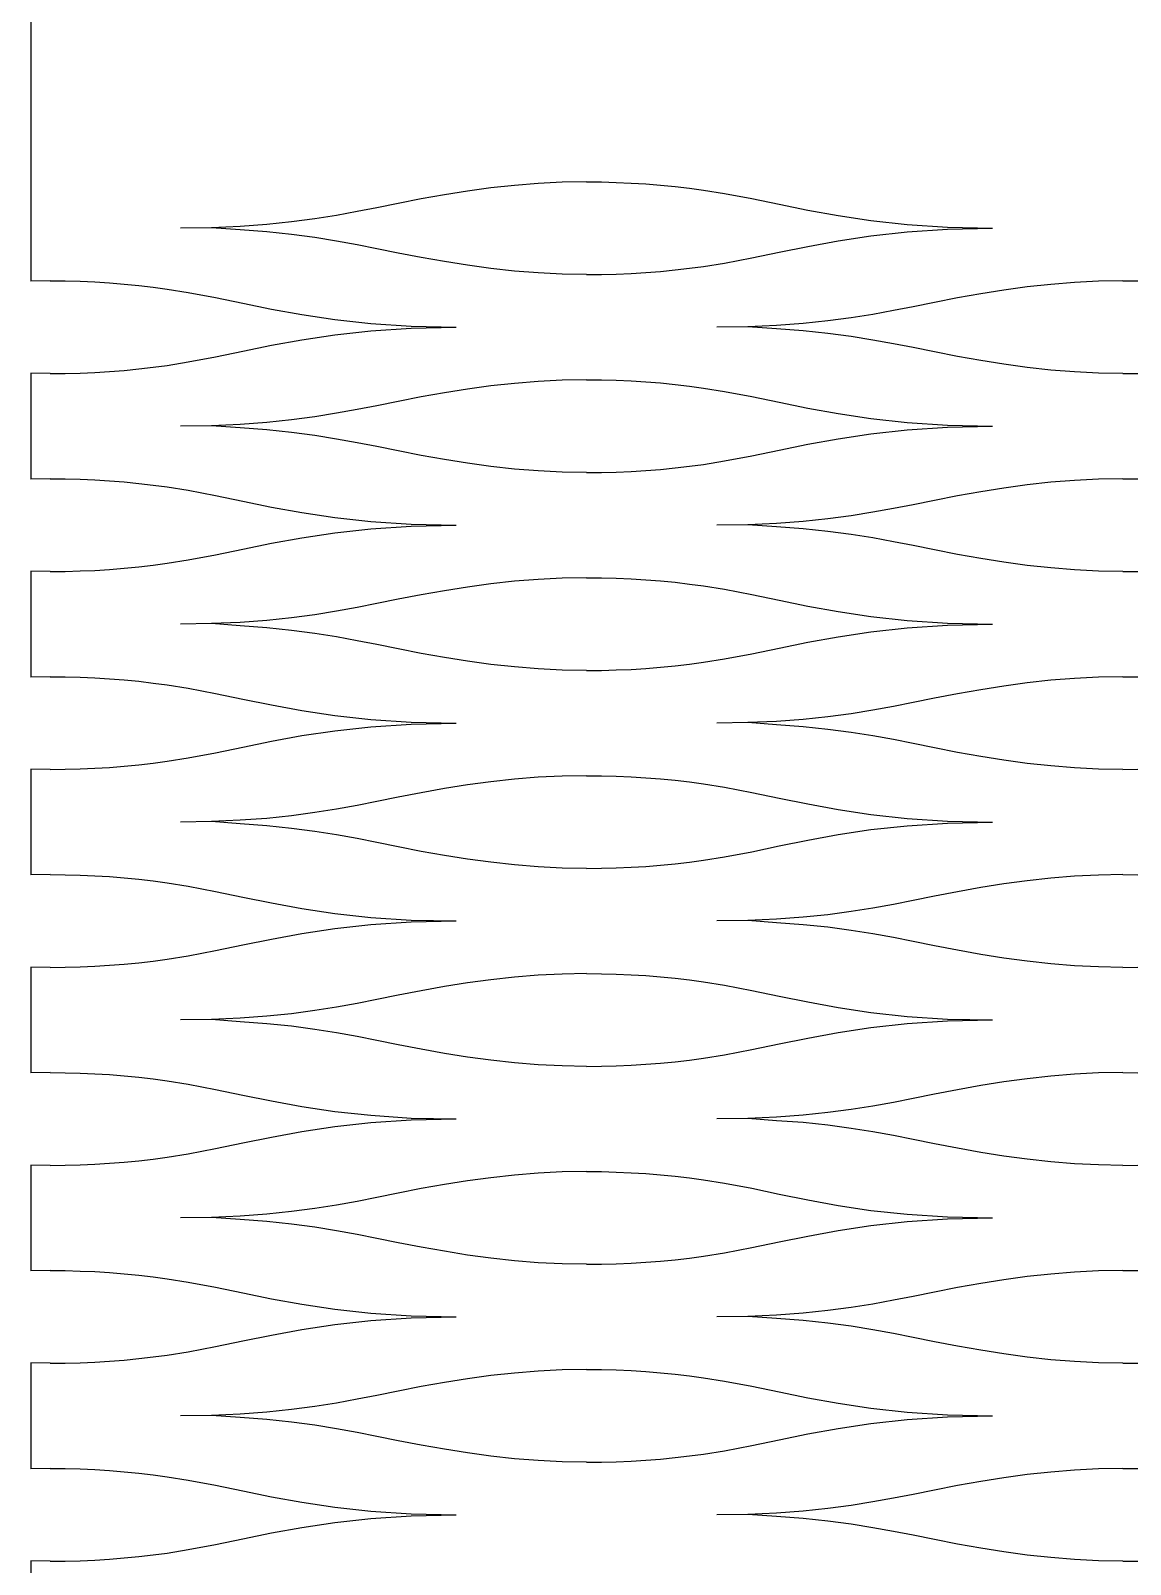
# Model space of a CAD drawing. Extents: x -52 to 52, y -74 to 74.
# Drawn here: x -52.47 to -25.82, y -0.6 to 36.59 of the extents above; entities that cross this region are included whole.
import ezdxf

# ---------------------------------------------------------------- set-up
doc = ezdxf.new("R2010")
doc.units = 0
doc.header["$MEASUREMENT"] = 0
doc.layers.get('0').update_dxf_attribs({"linetype": 'CONTINUOUS'})

msp = doc.modelspace()

# ---------------------------------------------------------------- linework, layer by layer
for p, q in [((-52.473, 73.775), (-52.473, 30.513)), ((-41.318, 32.772), (-41.883, 32.695)), ((-40.749, 32.835), (-41.318, 32.772)), ((-40.174, 32.882), (-40.749, 32.835)), ((-39.592, 32.911), (-40.174, 32.882)), ((-39, 32.921), (-39.592, 32.911)), ((-39, 32.921), (-38.639, 32.918)), ((-38.639, 32.918), (-38.278, 32.909)), ((-38.278, 32.909), (-37.918, 32.893)), ((-37.918, 32.893), (-37.56, 32.871)), ((-37.56, 32.871), (-37.205, 32.843)), ((-37.205, 32.843), (-36.854, 32.809)), ((-36.854, 32.809), (-36.506, 32.769)), ((-36.506, 32.769), (-36.163, 32.722)), ((-43.569, 32.397), (-44.083, 32.292)), ((-43.007, 32.506), (-43.569, 32.397)), ((-42.446, 32.606), (-43.007, 32.506)), ((-41.883, 32.695), (-42.446, 32.606)), ((-36.163, 32.722), (-35.659, 32.64)), ((-35.659, 32.64), (-34.996, 32.514)), ((-34.996, 32.514), (-34.328, 32.377)), ((-34.328, 32.377), (-33.636, 32.236)), ((-45.588, 32.024), (-46.148, 31.949)), ((-45.061, 32.108), (-45.588, 32.024)), ((-44.561, 32.198), (-45.061, 32.108)), ((-44.083, 32.292), (-44.561, 32.198)), ((-33.636, 32.236), (-32.901, 32.101)), ((-32.901, 32.101), (-32.105, 31.981)), ((-48.087, 31.807), (-48.839, 31.796)), ((-47.392, 31.838), (-48.087, 31.807)), ((-47.392, 31.754), (-48.087, 31.807)), ((-46.748, 31.886), (-47.392, 31.838)), ((-46.748, 31.706), (-47.392, 31.754)), ((-46.148, 31.949), (-46.748, 31.886)), ((-46.148, 31.643), (-46.748, 31.706)), ((-45.588, 31.569), (-46.148, 31.643)), ((-32.901, 31.492), (-32.105, 31.612)), ((-32.105, 31.981), (-31.229, 31.884)), ((-32.105, 31.612), (-31.229, 31.708)), ((-31.229, 31.884), (-30.254, 31.82)), ((-31.229, 31.708), (-30.254, 31.773)), ((-30.254, 31.82), (-29.161, 31.796)), ((-30.254, 31.773), (-29.161, 31.796)), ((-45.061, 31.485), (-45.588, 31.569)), ((-44.561, 31.395), (-45.061, 31.485)), ((-44.083, 31.3), (-44.561, 31.395)), ((-43.569, 31.195), (-44.083, 31.3)), ((-34.328, 31.216), (-33.636, 31.357)), ((-33.636, 31.357), (-32.901, 31.492)), ((-43.007, 31.086), (-43.569, 31.195)), ((-42.446, 30.987), (-43.007, 31.086)), ((-41.883, 30.897), (-42.446, 30.987)), ((-41.318, 30.821), (-41.883, 30.897)), ((-36.506, 30.824), (-36.163, 30.871)), ((-36.163, 30.871), (-35.659, 30.952)), ((-35.659, 30.952), (-34.996, 31.078)), ((-34.996, 31.078), (-34.328, 31.216)), ((-52, 30.521), (-52.473, 30.513)), ((-52, 30.521), (-51.639, 30.518)), ((-51.639, 30.518), (-51.278, 30.509)), ((-51.278, 30.509), (-50.918, 30.493)), ((-40.749, 30.758), (-41.318, 30.821)), ((-40.174, 30.711), (-40.749, 30.758)), ((-39.592, 30.682), (-40.174, 30.711)), ((-39, 30.671), (-39.592, 30.682)), ((-39, 30.671), (-38.639, 30.675)), ((-38.639, 30.675), (-38.278, 30.684)), ((-38.278, 30.684), (-37.918, 30.699)), ((-37.918, 30.699), (-37.56, 30.721)), ((-37.56, 30.721), (-37.205, 30.749)), ((-37.205, 30.749), (-36.854, 30.784)), ((-36.854, 30.784), (-36.506, 30.824)), ((-26.592, 30.511), (-27.174, 30.482)), ((-26, 30.521), (-26.592, 30.511)), ((-26, 30.521), (-25.639, 30.518)), ((-50.918, 30.493), (-50.56, 30.472)), ((-50.56, 30.472), (-50.205, 30.444)), ((-50.205, 30.444), (-49.854, 30.409)), ((-49.854, 30.409), (-49.506, 30.369)), ((-49.506, 30.369), (-49.163, 30.322)), ((-49.163, 30.322), (-48.659, 30.241)), ((-48.659, 30.241), (-47.996, 30.115)), ((-29.446, 30.206), (-30.007, 30.106)), ((-28.883, 30.295), (-29.446, 30.206)), ((-28.318, 30.372), (-28.883, 30.295)), ((-27.749, 30.435), (-28.318, 30.372)), ((-27.174, 30.482), (-27.749, 30.435)), ((-47.996, 30.115), (-47.328, 29.977)), ((-47.328, 29.977), (-46.636, 29.836)), ((-46.636, 29.836), (-45.901, 29.701)), ((-31.561, 29.798), (-32.061, 29.708)), ((-31.083, 29.892), (-31.561, 29.798)), ((-30.569, 29.997), (-31.083, 29.892)), ((-30.007, 30.106), (-30.569, 29.997)), ((-45.901, 29.701), (-45.105, 29.581)), ((-45.105, 29.581), (-44.229, 29.484)), ((-44.229, 29.484), (-43.254, 29.42)), ((-43.254, 29.42), (-42.161, 29.397)), ((-43.254, 29.373), (-42.161, 29.397)), ((-35.087, 29.407), (-35.839, 29.397)), ((-34.392, 29.438), (-35.087, 29.407)), ((-34.392, 29.355), (-35.087, 29.407)), ((-33.748, 29.487), (-34.392, 29.438)), ((-33.148, 29.549), (-33.748, 29.487)), ((-32.588, 29.624), (-33.148, 29.549)), ((-32.061, 29.708), (-32.588, 29.624)), ((-46.636, 28.957), (-45.901, 29.092)), ((-45.901, 29.092), (-45.105, 29.212)), ((-45.105, 29.212), (-44.229, 29.309)), ((-44.229, 29.309), (-43.254, 29.373)), ((-33.748, 29.307), (-34.392, 29.355)), ((-33.148, 29.244), (-33.748, 29.307)), ((-32.588, 29.169), (-33.148, 29.244)), ((-32.061, 29.085), (-32.588, 29.169)), ((-31.561, 28.995), (-32.061, 29.085)), ((-48.659, 28.553), (-47.996, 28.679)), ((-47.996, 28.679), (-47.328, 28.816)), ((-47.328, 28.816), (-46.636, 28.957)), ((-31.083, 28.901), (-31.561, 28.995)), ((-30.569, 28.796), (-31.083, 28.901)), ((-30.007, 28.687), (-30.569, 28.796)), ((-29.446, 28.587), (-30.007, 28.687)), ((-52, 28.272), (-52.473, 28.28)), ((-52.473, 28.28), (-52.473, 25.714)), ((-52, 28.272), (-51.639, 28.275)), ((-51.639, 28.275), (-51.278, 28.284)), ((-51.278, 28.284), (-50.918, 28.3)), ((-50.918, 28.3), (-50.56, 28.322)), ((-50.56, 28.322), (-50.205, 28.35)), ((-50.205, 28.35), (-49.854, 28.384)), ((-49.854, 28.384), (-49.506, 28.424)), ((-49.506, 28.424), (-49.163, 28.471)), ((-49.163, 28.471), (-48.659, 28.553)), ((-28.883, 28.498), (-29.446, 28.587)), ((-28.318, 28.421), (-28.883, 28.498)), ((-27.749, 28.358), (-28.318, 28.421)), ((-27.174, 28.311), (-27.749, 28.358)), ((-26.592, 28.282), (-27.174, 28.311)), ((-26, 28.272), (-26.592, 28.282)), ((-26, 28.272), (-25.639, 28.275)), ((-41.883, 27.895), (-42.446, 27.806)), ((-41.318, 27.972), (-41.883, 27.895)), ((-40.749, 28.035), (-41.318, 27.972)), ((-40.174, 28.082), (-40.749, 28.035)), ((-39.592, 28.111), (-40.174, 28.082)), ((-39, 28.121), (-39.592, 28.111)), ((-39, 28.121), (-38.639, 28.118)), ((-38.639, 28.118), (-38.278, 28.109)), ((-38.278, 28.109), (-37.918, 28.093)), ((-37.918, 28.093), (-37.56, 28.072)), ((-37.56, 28.072), (-37.205, 28.044)), ((-37.205, 28.044), (-36.854, 28.009)), ((-36.854, 28.009), (-36.506, 27.969)), ((-36.506, 27.969), (-36.163, 27.922)), ((-36.163, 27.922), (-35.659, 27.841)), ((-43.569, 27.597), (-44.083, 27.492)), ((-43.007, 27.706), (-43.569, 27.597)), ((-42.446, 27.806), (-43.007, 27.706)), ((-35.659, 27.841), (-34.996, 27.715)), ((-34.996, 27.715), (-34.328, 27.577)), ((-34.328, 27.577), (-33.636, 27.436)), ((-46.148, 27.149), (-46.748, 27.087)), ((-45.588, 27.224), (-46.148, 27.149)), ((-45.061, 27.308), (-45.588, 27.224)), ((-44.561, 27.398), (-45.061, 27.308)), ((-44.083, 27.492), (-44.561, 27.398)), ((-33.636, 27.436), (-32.901, 27.301)), ((-32.901, 27.301), (-32.105, 27.181)), ((-32.105, 27.181), (-31.229, 27.084)), ((-48.087, 27.007), (-48.839, 26.997)), ((-47.392, 27.038), (-48.087, 27.007)), ((-47.392, 26.955), (-48.087, 27.007)), ((-46.748, 27.087), (-47.392, 27.038)), ((-46.748, 26.907), (-47.392, 26.955)), ((-46.148, 26.844), (-46.748, 26.907)), ((-45.588, 26.769), (-46.148, 26.844)), ((-32.901, 26.692), (-32.105, 26.812)), ((-32.105, 26.812), (-31.229, 26.909)), ((-31.229, 27.084), (-30.254, 27.02)), ((-31.229, 26.909), (-30.254, 26.973)), ((-30.254, 27.02), (-29.161, 26.997)), ((-30.254, 26.973), (-29.161, 26.997)), ((-45.061, 26.685), (-45.588, 26.769)), ((-44.561, 26.595), (-45.061, 26.685)), ((-44.083, 26.501), (-44.561, 26.595)), ((-43.569, 26.396), (-44.083, 26.501)), ((-34.996, 26.279), (-34.328, 26.416)), ((-34.328, 26.416), (-33.636, 26.557)), ((-33.636, 26.557), (-32.901, 26.692)), ((-43.007, 26.287), (-43.569, 26.396)), ((-42.446, 26.187), (-43.007, 26.287)), ((-41.883, 26.098), (-42.446, 26.187)), ((-41.318, 26.021), (-41.883, 26.098)), ((-36.506, 26.024), (-36.163, 26.071)), ((-36.163, 26.071), (-35.659, 26.153)), ((-35.659, 26.153), (-34.996, 26.279)), ((-52, 25.722), (-52.473, 25.714)), ((-52, 25.722), (-51.639, 25.719)), ((-51.639, 25.719), (-51.278, 25.709)), ((-51.278, 25.709), (-50.918, 25.694)), ((-50.918, 25.694), (-50.56, 25.672)), ((-50.56, 25.672), (-50.205, 25.644)), ((-40.749, 25.958), (-41.318, 26.021)), ((-40.174, 25.911), (-40.749, 25.958)), ((-39.592, 25.882), (-40.174, 25.911)), ((-39, 25.872), (-39.592, 25.882)), ((-39, 25.872), (-38.639, 25.875)), ((-38.639, 25.875), (-38.278, 25.884)), ((-38.278, 25.884), (-37.918, 25.9)), ((-37.918, 25.9), (-37.56, 25.922)), ((-37.56, 25.922), (-37.205, 25.95)), ((-37.205, 25.95), (-36.854, 25.984)), ((-36.854, 25.984), (-36.506, 26.024)), ((-27.174, 25.682), (-27.749, 25.635)), ((-26.592, 25.712), (-27.174, 25.682)), ((-26, 25.722), (-26.592, 25.712)), ((-26, 25.722), (-25.639, 25.719)), ((-50.205, 25.644), (-49.854, 25.61)), ((-49.854, 25.61), (-49.506, 25.569)), ((-49.506, 25.569), (-49.163, 25.522)), ((-49.163, 25.522), (-48.659, 25.441)), ((-48.659, 25.441), (-47.996, 25.315)), ((-47.996, 25.315), (-47.328, 25.177)), ((-30.007, 25.307), (-30.569, 25.198)), ((-29.446, 25.407), (-30.007, 25.307)), ((-28.883, 25.496), (-29.446, 25.407)), ((-28.318, 25.573), (-28.883, 25.496)), ((-27.749, 25.635), (-28.318, 25.573)), ((-47.328, 25.177), (-46.636, 25.036)), ((-46.636, 25.036), (-45.901, 24.902)), ((-31.561, 24.999), (-32.061, 24.908)), ((-31.083, 25.093), (-31.561, 24.999)), ((-30.569, 25.198), (-31.083, 25.093)), ((-45.901, 24.902), (-45.105, 24.782)), ((-45.105, 24.782), (-44.229, 24.685)), ((-44.229, 24.685), (-43.254, 24.62)), ((-44.229, 24.509), (-43.254, 24.573)), ((-43.254, 24.62), (-42.161, 24.597)), ((-43.254, 24.573), (-42.161, 24.597)), ((-35.087, 24.608), (-35.839, 24.597)), ((-34.392, 24.639), (-35.087, 24.608)), ((-34.392, 24.555), (-35.087, 24.608)), ((-33.748, 24.687), (-34.392, 24.639)), ((-33.748, 24.507), (-34.392, 24.555)), ((-33.148, 24.75), (-33.748, 24.687)), ((-32.588, 24.824), (-33.148, 24.75)), ((-32.061, 24.908), (-32.588, 24.824)), ((-46.636, 24.157), (-45.901, 24.292)), ((-45.901, 24.292), (-45.105, 24.412)), ((-45.105, 24.412), (-44.229, 24.509)), ((-33.148, 24.444), (-33.748, 24.507)), ((-32.588, 24.369), (-33.148, 24.444)), ((-32.061, 24.286), (-32.588, 24.369)), ((-31.561, 24.195), (-32.061, 24.286)), ((-31.083, 24.101), (-31.561, 24.195)), ((-48.659, 23.753), (-47.996, 23.879)), ((-47.996, 23.879), (-47.328, 24.017)), ((-47.328, 24.017), (-46.636, 24.157)), ((-30.569, 23.996), (-31.083, 24.101)), ((-30.007, 23.887), (-30.569, 23.996)), ((-29.446, 23.787), (-30.007, 23.887)), ((-52, 23.472), (-52.473, 23.48)), ((-52.473, 23.48), (-52.473, 20.914)), ((-52, 23.472), (-51.639, 23.475)), ((-51.639, 23.475), (-51.278, 23.485)), ((-51.278, 23.485), (-50.918, 23.5)), ((-50.918, 23.5), (-50.56, 23.522)), ((-50.56, 23.522), (-50.205, 23.55)), ((-50.205, 23.55), (-49.854, 23.584)), ((-49.854, 23.584), (-49.506, 23.625)), ((-49.506, 23.625), (-49.163, 23.672)), ((-49.163, 23.672), (-48.659, 23.753)), ((-28.883, 23.698), (-29.446, 23.787)), ((-28.318, 23.621), (-28.883, 23.698)), ((-27.749, 23.558), (-28.318, 23.621)), ((-27.174, 23.512), (-27.749, 23.558)), ((-26.592, 23.482), (-27.174, 23.512)), ((-26, 23.472), (-26.592, 23.482)), ((-26, 23.472), (-25.639, 23.475)), ((-41.883, 23.096), (-42.446, 23.007)), ((-41.318, 23.173), (-41.883, 23.096)), ((-40.749, 23.235), (-41.318, 23.173)), ((-40.174, 23.282), (-40.749, 23.235)), ((-39.592, 23.312), (-40.174, 23.282)), ((-39, 23.322), (-39.592, 23.312)), ((-39, 23.322), (-38.639, 23.319)), ((-38.639, 23.319), (-38.278, 23.309)), ((-38.278, 23.309), (-37.918, 23.294)), ((-37.918, 23.294), (-37.56, 23.272)), ((-37.56, 23.272), (-37.205, 23.244)), ((-37.205, 23.244), (-36.854, 23.21)), ((-36.854, 23.21), (-36.506, 23.169)), ((-36.506, 23.169), (-36.163, 23.122)), ((-36.163, 23.122), (-35.659, 23.041)), ((-44.083, 22.693), (-44.561, 22.599)), ((-43.569, 22.798), (-44.083, 22.693)), ((-43.007, 22.907), (-43.569, 22.798)), ((-42.446, 23.007), (-43.007, 22.907)), ((-35.659, 23.041), (-34.996, 22.915)), ((-34.996, 22.915), (-34.328, 22.777)), ((-34.328, 22.777), (-33.636, 22.636)), ((-46.148, 22.35), (-46.748, 22.287)), ((-45.588, 22.424), (-46.148, 22.35)), ((-45.061, 22.508), (-45.588, 22.424)), ((-44.561, 22.599), (-45.061, 22.508)), ((-33.636, 22.636), (-32.901, 22.502)), ((-32.901, 22.502), (-32.105, 22.382)), ((-32.105, 22.382), (-31.229, 22.285)), ((-48.087, 22.208), (-48.839, 22.197)), ((-47.392, 22.239), (-48.087, 22.208)), ((-47.392, 22.155), (-48.087, 22.208)), ((-46.748, 22.287), (-47.392, 22.239)), ((-46.748, 22.107), (-47.392, 22.155)), ((-46.148, 22.044), (-46.748, 22.107)), ((-45.588, 21.969), (-46.148, 22.044)), ((-45.061, 21.886), (-45.588, 21.969)), ((-32.901, 21.892), (-32.105, 22.012)), ((-32.105, 22.012), (-31.229, 22.109)), ((-31.229, 22.285), (-30.254, 22.22)), ((-31.229, 22.109), (-30.254, 22.173)), ((-30.254, 22.22), (-29.161, 22.197)), ((-30.254, 22.173), (-29.161, 22.197)), ((-44.561, 21.795), (-45.061, 21.886)), ((-44.083, 21.701), (-44.561, 21.795)), ((-43.569, 21.596), (-44.083, 21.701)), ((-43.007, 21.487), (-43.569, 21.596)), ((-34.996, 21.479), (-34.328, 21.617)), ((-34.328, 21.617), (-33.636, 21.757)), ((-33.636, 21.757), (-32.901, 21.892)), ((-42.446, 21.387), (-43.007, 21.487)), ((-41.883, 21.298), (-42.446, 21.387)), ((-41.318, 21.221), (-41.883, 21.298)), ((-40.749, 21.158), (-41.318, 21.221)), ((-36.854, 21.184), (-36.506, 21.225)), ((-36.506, 21.225), (-36.163, 21.272)), ((-36.163, 21.272), (-35.659, 21.353)), ((-35.659, 21.353), (-34.996, 21.479)), ((-52, 20.922), (-52.473, 20.914)), ((-52, 20.922), (-51.639, 20.919)), ((-51.639, 20.919), (-51.278, 20.91)), ((-51.278, 20.91), (-50.918, 20.894)), ((-50.918, 20.894), (-50.56, 20.872)), ((-50.56, 20.872), (-50.205, 20.844)), ((-50.205, 20.844), (-49.854, 20.81)), ((-40.174, 21.112), (-40.749, 21.158)), ((-39.592, 21.082), (-40.174, 21.112)), ((-39, 21.072), (-39.592, 21.082)), ((-39, 21.072), (-38.639, 21.075)), ((-38.639, 21.075), (-38.278, 21.085)), ((-38.278, 21.085), (-37.918, 21.1)), ((-37.918, 21.1), (-37.56, 21.122)), ((-37.56, 21.122), (-37.205, 21.15)), ((-37.205, 21.15), (-36.854, 21.184)), ((-27.749, 20.836), (-28.318, 20.773)), ((-27.174, 20.882), (-27.749, 20.836)), ((-26.592, 20.912), (-27.174, 20.882)), ((-26, 20.922), (-26.592, 20.912)), ((-26, 20.922), (-25.639, 20.919)), ((-49.854, 20.81), (-49.506, 20.769)), ((-49.506, 20.769), (-49.163, 20.723)), ((-49.163, 20.723), (-48.659, 20.641)), ((-48.659, 20.641), (-47.996, 20.515)), ((-47.996, 20.515), (-47.328, 20.377)), ((-30.007, 20.507), (-30.569, 20.398)), ((-29.446, 20.607), (-30.007, 20.507)), ((-28.883, 20.696), (-29.446, 20.607)), ((-28.318, 20.773), (-28.883, 20.696)), ((-47.328, 20.377), (-46.636, 20.237)), ((-46.636, 20.237), (-45.901, 20.102)), ((-45.901, 20.102), (-45.105, 19.982)), ((-32.061, 20.109), (-32.588, 20.025)), ((-31.561, 20.199), (-32.061, 20.109)), ((-31.083, 20.293), (-31.561, 20.199)), ((-30.569, 20.398), (-31.083, 20.293)), ((-45.105, 19.982), (-44.229, 19.885)), ((-44.229, 19.885), (-43.254, 19.821)), ((-44.229, 19.709), (-43.254, 19.774)), ((-43.254, 19.821), (-42.161, 19.797)), ((-43.254, 19.774), (-42.161, 19.797)), ((-35.087, 19.808), (-35.839, 19.797)), ((-34.392, 19.839), (-35.087, 19.808)), ((-34.392, 19.755), (-35.087, 19.808)), ((-33.748, 19.887), (-34.392, 19.839)), ((-33.748, 19.707), (-34.392, 19.755)), ((-33.148, 19.95), (-33.748, 19.887)), ((-32.588, 20.025), (-33.148, 19.95)), ((-47.328, 19.217), (-46.636, 19.358)), ((-46.636, 19.358), (-45.901, 19.492)), ((-45.901, 19.492), (-45.105, 19.613)), ((-45.105, 19.613), (-44.229, 19.709)), ((-33.148, 19.644), (-33.748, 19.707)), ((-32.588, 19.57), (-33.148, 19.644)), ((-32.061, 19.486), (-32.588, 19.57)), ((-31.561, 19.396), (-32.061, 19.486)), ((-31.083, 19.301), (-31.561, 19.396)), ((-48.659, 18.953), (-47.996, 19.079)), ((-47.996, 19.079), (-47.328, 19.217)), ((-30.569, 19.196), (-31.083, 19.301)), ((-30.007, 19.087), (-30.569, 19.196)), ((-29.446, 18.988), (-30.007, 19.087)), ((-28.883, 18.898), (-29.446, 18.988)), ((-52, 18.672), (-52.473, 18.681)), ((-52.473, 18.681), (-52.473, 16.114)), ((-52, 18.672), (-51.639, 18.676)), ((-51.639, 18.676), (-51.278, 18.685)), ((-51.278, 18.685), (-50.918, 18.7)), ((-50.918, 18.7), (-50.56, 18.722)), ((-50.56, 18.722), (-50.205, 18.75)), ((-50.205, 18.75), (-49.854, 18.785)), ((-49.854, 18.785), (-49.506, 18.825)), ((-49.506, 18.825), (-49.163, 18.872)), ((-49.163, 18.872), (-48.659, 18.953)), ((-28.318, 18.821), (-28.883, 18.898)), ((-27.749, 18.759), (-28.318, 18.821)), ((-27.174, 18.712), (-27.749, 18.759)), ((-26.592, 18.683), (-27.174, 18.712)), ((-26, 18.672), (-26.592, 18.683)), ((-26, 18.672), (-25.639, 18.676)), ((-41.883, 18.296), (-42.446, 18.207)), ((-41.318, 18.373), (-41.883, 18.296)), ((-40.749, 18.436), (-41.318, 18.373)), ((-40.174, 18.482), (-40.749, 18.436)), ((-39.592, 18.512), (-40.174, 18.482)), ((-39, 18.522), (-39.592, 18.512)), ((-39, 18.522), (-38.639, 18.519)), ((-38.639, 18.519), (-38.278, 18.51)), ((-38.278, 18.51), (-37.918, 18.494)), ((-37.918, 18.494), (-37.56, 18.472)), ((-37.56, 18.472), (-37.205, 18.444)), ((-37.205, 18.444), (-36.854, 18.41)), ((-36.854, 18.41), (-36.506, 18.369)), ((-36.506, 18.369), (-36.163, 18.323)), ((-36.163, 18.323), (-35.659, 18.241)), ((-35.659, 18.241), (-34.996, 18.115)), ((-44.083, 17.893), (-44.561, 17.799)), ((-43.569, 17.998), (-44.083, 17.893)), ((-43.007, 18.107), (-43.569, 17.998)), ((-42.446, 18.207), (-43.007, 18.107)), ((-34.996, 18.115), (-34.328, 17.977)), ((-34.328, 17.977), (-33.636, 17.837)), ((-46.748, 17.487), (-47.392, 17.439)), ((-46.148, 17.55), (-46.748, 17.487)), ((-45.588, 17.625), (-46.148, 17.55)), ((-45.061, 17.709), (-45.588, 17.625)), ((-44.561, 17.799), (-45.061, 17.709)), ((-33.636, 17.837), (-32.901, 17.702)), ((-32.901, 17.702), (-32.105, 17.582)), ((-32.105, 17.582), (-31.229, 17.485)), ((-31.229, 17.485), (-30.254, 17.421)), ((-48.087, 17.408), (-48.839, 17.397)), ((-47.392, 17.439), (-48.087, 17.408)), ((-47.392, 17.355), (-48.087, 17.408)), ((-46.748, 17.307), (-47.392, 17.355)), ((-46.148, 17.244), (-46.748, 17.307)), ((-45.588, 17.17), (-46.148, 17.244)), ((-45.061, 17.086), (-45.588, 17.17)), ((-32.901, 17.092), (-32.105, 17.213)), ((-32.105, 17.213), (-31.229, 17.309)), ((-31.229, 17.309), (-30.254, 17.374)), ((-30.254, 17.421), (-29.161, 17.397)), ((-30.254, 17.374), (-29.161, 17.397)), ((-44.561, 16.996), (-45.061, 17.086)), ((-44.083, 16.901), (-44.561, 16.996)), ((-43.569, 16.796), (-44.083, 16.901)), ((-43.007, 16.687), (-43.569, 16.796)), ((-34.996, 16.679), (-34.328, 16.817)), ((-34.328, 16.817), (-33.636, 16.958)), ((-33.636, 16.958), (-32.901, 17.092)), ((-42.446, 16.588), (-43.007, 16.687)), ((-41.883, 16.498), (-42.446, 16.588)), ((-41.318, 16.421), (-41.883, 16.498)), ((-40.749, 16.359), (-41.318, 16.421)), ((-37.205, 16.35), (-36.854, 16.385)), ((-36.854, 16.385), (-36.506, 16.425)), ((-36.506, 16.425), (-36.163, 16.472)), ((-36.163, 16.472), (-35.659, 16.553)), ((-35.659, 16.553), (-34.996, 16.679)), ((-52, 16.122), (-52.473, 16.114)), ((-52, 16.122), (-51.639, 16.119)), ((-51.639, 16.119), (-51.278, 16.11)), ((-51.278, 16.11), (-50.918, 16.094)), ((-50.918, 16.094), (-50.56, 16.073)), ((-50.56, 16.073), (-50.205, 16.045)), ((-50.205, 16.045), (-49.854, 16.01)), ((-49.854, 16.01), (-49.506, 15.97)), ((-40.174, 16.312), (-40.749, 16.359)), ((-39.592, 16.283), (-40.174, 16.312)), ((-39, 16.272), (-39.592, 16.283)), ((-39, 16.272), (-38.639, 16.276)), ((-38.639, 16.276), (-38.278, 16.285)), ((-38.278, 16.285), (-37.918, 16.3)), ((-37.918, 16.3), (-37.56, 16.322)), ((-37.56, 16.322), (-37.205, 16.35)), ((-27.749, 16.036), (-28.318, 15.973)), ((-27.174, 16.083), (-27.749, 16.036)), ((-26.592, 16.112), (-27.174, 16.083)), ((-26, 16.122), (-26.592, 16.112)), ((-26, 16.122), (-25.639, 16.119)), ((-49.506, 15.97), (-49.163, 15.923)), ((-49.163, 15.923), (-48.659, 15.842)), ((-48.659, 15.842), (-47.996, 15.716)), ((-47.996, 15.716), (-47.328, 15.578)), ((-30.007, 15.707), (-30.569, 15.598)), ((-29.446, 15.807), (-30.007, 15.707)), ((-28.883, 15.896), (-29.446, 15.807)), ((-28.318, 15.973), (-28.883, 15.896)), ((-47.328, 15.578), (-46.636, 15.437)), ((-46.636, 15.437), (-45.901, 15.302)), ((-45.901, 15.302), (-45.105, 15.182)), ((-32.061, 15.309), (-32.588, 15.225)), ((-31.561, 15.399), (-32.061, 15.309)), ((-31.083, 15.493), (-31.561, 15.399)), ((-30.569, 15.598), (-31.083, 15.493)), ((-45.105, 15.182), (-44.229, 15.085)), ((-45.105, 14.813), (-44.229, 14.91)), ((-44.229, 15.085), (-43.254, 15.021)), ((-44.229, 14.91), (-43.254, 14.974)), ((-43.254, 15.021), (-42.161, 14.998)), ((-43.254, 14.974), (-42.161, 14.998)), ((-35.087, 15.008), (-35.839, 14.998)), ((-34.392, 15.039), (-35.087, 15.008)), ((-34.392, 14.956), (-35.087, 15.008)), ((-33.748, 15.088), (-34.392, 15.039)), ((-33.748, 14.908), (-34.392, 14.956)), ((-33.148, 15.15), (-33.748, 15.088)), ((-33.148, 14.845), (-33.748, 14.908)), ((-32.588, 15.225), (-33.148, 15.15)), ((-47.328, 14.417), (-46.636, 14.558)), ((-46.636, 14.558), (-45.901, 14.693)), ((-45.901, 14.693), (-45.105, 14.813)), ((-32.588, 14.77), (-33.148, 14.845)), ((-32.061, 14.686), (-32.588, 14.77)), ((-31.561, 14.596), (-32.061, 14.686)), ((-31.083, 14.502), (-31.561, 14.596)), ((-49.163, 14.072), (-48.659, 14.154)), ((-48.659, 14.154), (-47.996, 14.28)), ((-47.996, 14.28), (-47.328, 14.417)), ((-30.569, 14.397), (-31.083, 14.502)), ((-30.007, 14.288), (-30.569, 14.397)), ((-29.446, 14.188), (-30.007, 14.288)), ((-28.883, 14.099), (-29.446, 14.188)), ((-52, 13.873), (-52.473, 13.881)), ((-52.473, 13.881), (-52.473, 11.315)), ((-52, 13.873), (-51.639, 13.876)), ((-51.639, 13.876), (-51.278, 13.885)), ((-51.278, 13.885), (-50.918, 13.901)), ((-50.918, 13.901), (-50.56, 13.923)), ((-50.56, 13.923), (-50.205, 13.951)), ((-50.205, 13.951), (-49.854, 13.985)), ((-49.854, 13.985), (-49.506, 14.025)), ((-49.506, 14.025), (-49.163, 14.072)), ((-28.318, 14.022), (-28.883, 14.099)), ((-27.749, 13.959), (-28.318, 14.022)), ((-27.174, 13.912), (-27.749, 13.959)), ((-26.592, 13.883), (-27.174, 13.912)), ((-26, 13.873), (-26.592, 13.883)), ((-26, 13.873), (-25.639, 13.876)), ((-42.446, 13.407), (-43.007, 13.307)), ((-41.883, 13.496), (-42.446, 13.407)), ((-41.318, 13.573), (-41.883, 13.496)), ((-40.749, 13.636), (-41.318, 13.573)), ((-40.174, 13.683), (-40.749, 13.636)), ((-39.592, 13.712), (-40.174, 13.683)), ((-39, 13.722), (-39.592, 13.712)), ((-39, 13.722), (-38.639, 13.719)), ((-38.639, 13.719), (-38.278, 13.71)), ((-38.278, 13.71), (-37.918, 13.694)), ((-37.918, 13.694), (-37.56, 13.673)), ((-37.56, 13.673), (-37.205, 13.645)), ((-37.205, 13.645), (-36.854, 13.61)), ((-36.854, 13.61), (-36.506, 13.57)), ((-36.506, 13.57), (-36.163, 13.523)), ((-36.163, 13.523), (-35.659, 13.442)), ((-35.659, 13.442), (-34.996, 13.316)), ((-44.083, 13.093), (-44.561, 12.999)), ((-43.569, 13.198), (-44.083, 13.093)), ((-43.007, 13.307), (-43.569, 13.198)), ((-34.996, 13.316), (-34.328, 13.178)), ((-34.328, 13.178), (-33.636, 13.037)), ((-33.636, 13.037), (-32.901, 12.902)), ((-46.748, 12.688), (-47.392, 12.639)), ((-46.148, 12.75), (-46.748, 12.688)), ((-45.588, 12.825), (-46.148, 12.75)), ((-45.061, 12.909), (-45.588, 12.825)), ((-44.561, 12.999), (-45.061, 12.909)), ((-32.901, 12.902), (-32.105, 12.782)), ((-32.105, 12.782), (-31.229, 12.685)), ((-31.229, 12.685), (-30.254, 12.621)), ((-48.087, 12.608), (-48.839, 12.598)), ((-47.392, 12.639), (-48.087, 12.608)), ((-47.392, 12.556), (-48.087, 12.608)), ((-46.748, 12.508), (-47.392, 12.556)), ((-46.148, 12.445), (-46.748, 12.508)), ((-45.588, 12.37), (-46.148, 12.445)), ((-45.061, 12.286), (-45.588, 12.37)), ((-44.561, 12.196), (-45.061, 12.286)), ((-33.636, 12.158), (-32.901, 12.293)), ((-32.901, 12.293), (-32.105, 12.413)), ((-32.105, 12.413), (-31.229, 12.51)), ((-31.229, 12.51), (-30.254, 12.574)), ((-30.254, 12.621), (-29.161, 12.598)), ((-30.254, 12.574), (-29.161, 12.598)), ((-44.083, 12.102), (-44.561, 12.196)), ((-43.569, 11.997), (-44.083, 12.102)), ((-43.007, 11.888), (-43.569, 11.997)), ((-34.996, 11.88), (-34.328, 12.017)), ((-34.328, 12.017), (-33.636, 12.158)), ((-42.446, 11.788), (-43.007, 11.888)), ((-41.883, 11.699), (-42.446, 11.788)), ((-41.318, 11.622), (-41.883, 11.699)), ((-40.749, 11.559), (-41.318, 11.622)), ((-40.174, 11.512), (-40.749, 11.559)), ((-37.56, 11.523), (-37.205, 11.551)), ((-37.205, 11.551), (-36.854, 11.585)), ((-36.854, 11.585), (-36.506, 11.625)), ((-36.506, 11.625), (-36.163, 11.672)), ((-36.163, 11.672), (-35.659, 11.754)), ((-35.659, 11.754), (-34.996, 11.88)), ((-52, 11.323), (-52.473, 11.315)), ((-52, 11.323), (-51.639, 11.32)), ((-51.639, 11.32), (-51.278, 11.31)), ((-51.278, 11.31), (-50.918, 11.295)), ((-50.918, 11.295), (-50.56, 11.273)), ((-50.56, 11.273), (-50.205, 11.245)), ((-50.205, 11.245), (-49.854, 11.211)), ((-49.854, 11.211), (-49.506, 11.17)), ((-49.506, 11.17), (-49.163, 11.123)), ((-39.592, 11.483), (-40.174, 11.512)), ((-39, 11.473), (-39.592, 11.483)), ((-39, 11.473), (-38.639, 11.476)), ((-38.639, 11.476), (-38.278, 11.485)), ((-38.278, 11.485), (-37.918, 11.501)), ((-37.918, 11.501), (-37.56, 11.523)), ((-28.318, 11.174), (-28.883, 11.097)), ((-27.749, 11.236), (-28.318, 11.174)), ((-27.174, 11.283), (-27.749, 11.236)), ((-26.592, 11.313), (-27.174, 11.283)), ((-26, 11.323), (-26.592, 11.313)), ((-26, 11.323), (-25.639, 11.32)), ((-49.163, 11.123), (-48.659, 11.042)), ((-48.659, 11.042), (-47.996, 10.916)), ((-47.996, 10.916), (-47.328, 10.778)), ((-30.569, 10.799), (-31.083, 10.694)), ((-30.007, 10.908), (-30.569, 10.799)), ((-29.446, 11.008), (-30.007, 10.908)), ((-28.883, 11.097), (-29.446, 11.008)), ((-47.328, 10.778), (-46.636, 10.637)), ((-46.636, 10.637), (-45.901, 10.503)), ((-45.901, 10.503), (-45.105, 10.382)), ((-32.588, 10.425), (-33.148, 10.351)), ((-32.061, 10.509), (-32.588, 10.425)), ((-31.561, 10.6), (-32.061, 10.509)), ((-31.083, 10.694), (-31.561, 10.6)), ((-45.105, 10.382), (-44.229, 10.286)), ((-45.105, 10.013), (-44.229, 10.11)), ((-44.229, 10.286), (-43.254, 10.221)), ((-44.229, 10.11), (-43.254, 10.174)), ((-43.254, 10.221), (-42.161, 10.198)), ((-43.254, 10.174), (-42.161, 10.198)), ((-35.087, 10.209), (-35.839, 10.198)), ((-34.392, 10.24), (-35.087, 10.209)), ((-34.392, 10.156), (-35.087, 10.209)), ((-33.748, 10.288), (-34.392, 10.24)), ((-33.748, 10.108), (-34.392, 10.156)), ((-33.148, 10.351), (-33.748, 10.288)), ((-33.148, 10.045), (-33.748, 10.108)), ((-32.588, 9.97), (-33.148, 10.045)), ((-47.328, 9.618), (-46.636, 9.758)), ((-46.636, 9.758), (-45.901, 9.893)), ((-45.901, 9.893), (-45.105, 10.013)), ((-32.061, 9.887), (-32.588, 9.97)), ((-31.561, 9.796), (-32.061, 9.887)), ((-31.083, 9.702), (-31.561, 9.796)), ((-30.569, 9.597), (-31.083, 9.702)), ((-49.163, 9.272), (-48.659, 9.354)), ((-48.659, 9.354), (-47.996, 9.48)), ((-47.996, 9.48), (-47.328, 9.618)), ((-30.007, 9.488), (-30.569, 9.597)), ((-29.446, 9.388), (-30.007, 9.488)), ((-28.883, 9.299), (-29.446, 9.388)), ((-28.318, 9.222), (-28.883, 9.299)), ((-52, 9.073), (-52.473, 9.081)), ((-52.473, 9.081), (-52.473, 6.515)), ((-52, 9.073), (-51.639, 9.076)), ((-51.639, 9.076), (-51.278, 9.085)), ((-51.278, 9.085), (-50.918, 9.101)), ((-50.918, 9.101), (-50.56, 9.123)), ((-50.56, 9.123), (-50.205, 9.151)), ((-50.205, 9.151), (-49.854, 9.185)), ((-49.854, 9.185), (-49.506, 9.226)), ((-49.506, 9.226), (-49.163, 9.272)), ((-27.749, 9.159), (-28.318, 9.222)), ((-27.174, 9.113), (-27.749, 9.159)), ((-26.592, 9.083), (-27.174, 9.113)), ((-26, 9.073), (-26.592, 9.083)), ((-26, 9.073), (-25.639, 9.076)), ((-42.446, 8.608), (-43.007, 8.508)), ((-41.883, 8.697), (-42.446, 8.608)), ((-41.318, 8.774), (-41.883, 8.697)), ((-40.749, 8.836), (-41.318, 8.774)), ((-40.174, 8.883), (-40.749, 8.836)), ((-39.592, 8.913), (-40.174, 8.883)), ((-39, 8.923), (-39.592, 8.913)), ((-39, 8.923), (-38.639, 8.92)), ((-38.639, 8.92), (-38.278, 8.91)), ((-38.278, 8.91), (-37.918, 8.895)), ((-37.918, 8.895), (-37.56, 8.873)), ((-37.56, 8.873), (-37.205, 8.845)), ((-37.205, 8.845), (-36.854, 8.811)), ((-36.854, 8.811), (-36.506, 8.77)), ((-36.506, 8.77), (-36.163, 8.723)), ((-36.163, 8.723), (-35.659, 8.642)), ((-35.659, 8.642), (-34.996, 8.516)), ((-44.561, 8.2), (-45.061, 8.109)), ((-44.083, 8.294), (-44.561, 8.2)), ((-43.569, 8.399), (-44.083, 8.294)), ((-43.007, 8.508), (-43.569, 8.399)), ((-34.996, 8.516), (-34.328, 8.378)), ((-34.328, 8.378), (-33.636, 8.237)), ((-33.636, 8.237), (-32.901, 8.103)), ((-47.392, 7.84), (-48.087, 7.809)), ((-46.748, 7.888), (-47.392, 7.84)), ((-46.148, 7.951), (-46.748, 7.888)), ((-45.588, 8.025), (-46.148, 7.951)), ((-45.061, 8.109), (-45.588, 8.025)), ((-32.901, 8.103), (-32.105, 7.982)), ((-32.105, 7.982), (-31.229, 7.886)), ((-31.229, 7.886), (-30.254, 7.821)), ((-30.254, 7.821), (-29.161, 7.798)), ((-48.087, 7.809), (-48.839, 7.798)), ((-47.392, 7.756), (-48.087, 7.809)), ((-46.748, 7.708), (-47.392, 7.756)), ((-46.148, 7.645), (-46.748, 7.708)), ((-45.588, 7.57), (-46.148, 7.645)), ((-45.061, 7.487), (-45.588, 7.57)), ((-44.561, 7.396), (-45.061, 7.487)), ((-33.636, 7.358), (-32.901, 7.493)), ((-32.901, 7.493), (-32.105, 7.613)), ((-32.105, 7.613), (-31.229, 7.71)), ((-31.229, 7.71), (-30.254, 7.774)), ((-30.254, 7.774), (-29.161, 7.798)), ((-44.083, 7.302), (-44.561, 7.396)), ((-43.569, 7.197), (-44.083, 7.302)), ((-43.007, 7.088), (-43.569, 7.197)), ((-42.446, 6.988), (-43.007, 7.088)), ((-35.659, 6.954), (-34.996, 7.08)), ((-34.996, 7.08), (-34.328, 7.218)), ((-34.328, 7.218), (-33.636, 7.358)), ((-41.883, 6.899), (-42.446, 6.988)), ((-41.318, 6.822), (-41.883, 6.899)), ((-40.749, 6.759), (-41.318, 6.822)), ((-40.174, 6.713), (-40.749, 6.759)), ((-39.592, 6.683), (-40.174, 6.713)), ((-38.278, 6.685), (-37.918, 6.701)), ((-37.918, 6.701), (-37.56, 6.723)), ((-37.56, 6.723), (-37.205, 6.751)), ((-37.205, 6.751), (-36.854, 6.785)), ((-36.854, 6.785), (-36.506, 6.826)), ((-36.506, 6.826), (-36.163, 6.872)), ((-36.163, 6.872), (-35.659, 6.954)), ((-52, 6.523), (-52.473, 6.515)), ((-52, 6.523), (-51.639, 6.52)), ((-51.639, 6.52), (-51.278, 6.511)), ((-51.278, 6.511), (-50.918, 6.495)), ((-50.918, 6.495), (-50.56, 6.473)), ((-50.56, 6.473), (-50.205, 6.445)), ((-50.205, 6.445), (-49.854, 6.411)), ((-49.854, 6.411), (-49.506, 6.37)), ((-49.506, 6.37), (-49.163, 6.324)), ((-49.163, 6.324), (-48.659, 6.242)), ((-39, 6.673), (-39.592, 6.683)), ((-39, 6.673), (-38.639, 6.676)), ((-38.639, 6.676), (-38.278, 6.685)), ((-28.318, 6.374), (-28.883, 6.297)), ((-27.749, 6.437), (-28.318, 6.374)), ((-27.174, 6.483), (-27.749, 6.437)), ((-26.592, 6.513), (-27.174, 6.483)), ((-26, 6.523), (-26.592, 6.513)), ((-26, 6.523), (-25.639, 6.52)), ((-48.659, 6.242), (-47.996, 6.116)), ((-47.996, 6.116), (-47.328, 5.978)), ((-47.328, 5.978), (-46.636, 5.838)), ((-30.569, 5.999), (-31.083, 5.894)), ((-30.007, 6.108), (-30.569, 5.999)), ((-29.446, 6.208), (-30.007, 6.108)), ((-28.883, 6.297), (-29.446, 6.208)), ((-46.636, 5.838), (-45.901, 5.703)), ((-45.901, 5.703), (-45.105, 5.583)), ((-45.105, 5.583), (-44.229, 5.486)), ((-32.588, 5.626), (-33.148, 5.551)), ((-32.061, 5.71), (-32.588, 5.626)), ((-31.561, 5.8), (-32.061, 5.71)), ((-31.083, 5.894), (-31.561, 5.8)), ((-45.901, 5.093), (-45.105, 5.214)), ((-45.105, 5.214), (-44.229, 5.31)), ((-44.229, 5.486), (-43.254, 5.422)), ((-44.229, 5.31), (-43.254, 5.375)), ((-43.254, 5.422), (-42.161, 5.398)), ((-43.254, 5.375), (-42.161, 5.398)), ((-35.087, 5.409), (-35.839, 5.398)), ((-34.392, 5.44), (-35.087, 5.409)), ((-34.392, 5.356), (-35.087, 5.409)), ((-33.748, 5.488), (-34.392, 5.44)), ((-33.748, 5.308), (-34.392, 5.356)), ((-33.148, 5.551), (-33.748, 5.488)), ((-33.148, 5.245), (-33.748, 5.308)), ((-32.588, 5.171), (-33.148, 5.245)), ((-47.328, 4.818), (-46.636, 4.959)), ((-46.636, 4.959), (-45.901, 5.093)), ((-32.061, 5.087), (-32.588, 5.171)), ((-31.561, 4.996), (-32.061, 5.087)), ((-31.083, 4.902), (-31.561, 4.996)), ((-30.569, 4.797), (-31.083, 4.902)), ((-49.506, 4.426), (-49.163, 4.473)), ((-49.163, 4.473), (-48.659, 4.554)), ((-48.659, 4.554), (-47.996, 4.68)), ((-47.996, 4.68), (-47.328, 4.818)), ((-30.007, 4.688), (-30.569, 4.797)), ((-29.446, 4.588), (-30.007, 4.688)), ((-28.883, 4.499), (-29.446, 4.588)), ((-28.318, 4.422), (-28.883, 4.499)), ((-52, 4.273), (-52.473, 4.281)), ((-52.473, 4.281), (-52.473, 1.715)), ((-52, 4.273), (-51.639, 4.276)), ((-51.639, 4.276), (-51.278, 4.286)), ((-51.278, 4.286), (-50.918, 4.301)), ((-50.918, 4.301), (-50.56, 4.323)), ((-50.56, 4.323), (-50.205, 4.351)), ((-50.205, 4.351), (-49.854, 4.386)), ((-49.854, 4.386), (-49.506, 4.426)), ((-39.592, 4.113), (-40.174, 4.083)), ((-39, 4.123), (-39.592, 4.113)), ((-39, 4.123), (-38.639, 4.12)), ((-38.639, 4.12), (-38.278, 4.111)), ((-38.278, 4.111), (-37.918, 4.095)), ((-37.918, 4.095), (-37.56, 4.073)), ((-27.749, 4.36), (-28.318, 4.422)), ((-27.174, 4.313), (-27.749, 4.36)), ((-26.592, 4.284), (-27.174, 4.313)), ((-26, 4.273), (-26.592, 4.284)), ((-26, 4.273), (-25.639, 4.276)), ((-42.446, 3.808), (-43.007, 3.708)), ((-41.883, 3.897), (-42.446, 3.808)), ((-41.318, 3.974), (-41.883, 3.897)), ((-40.749, 4.037), (-41.318, 3.974)), ((-40.174, 4.083), (-40.749, 4.037)), ((-37.56, 4.073), (-37.205, 4.045)), ((-37.205, 4.045), (-36.854, 4.011)), ((-36.854, 4.011), (-36.506, 3.97)), ((-36.506, 3.97), (-36.163, 3.924)), ((-36.163, 3.924), (-35.659, 3.842)), ((-35.659, 3.842), (-34.996, 3.716)), ((-44.561, 3.4), (-45.061, 3.31)), ((-44.083, 3.494), (-44.561, 3.4)), ((-43.569, 3.599), (-44.083, 3.494)), ((-43.007, 3.708), (-43.569, 3.599)), ((-34.996, 3.716), (-34.328, 3.578)), ((-34.328, 3.578), (-33.636, 3.438)), ((-33.636, 3.438), (-32.901, 3.303)), ((-48.087, 3.009), (-48.839, 2.998)), ((-47.392, 3.04), (-48.087, 3.009)), ((-47.392, 2.956), (-48.087, 3.009)), ((-46.748, 3.088), (-47.392, 3.04)), ((-46.148, 3.151), (-46.748, 3.088)), ((-45.588, 3.226), (-46.148, 3.151)), ((-45.061, 3.31), (-45.588, 3.226)), ((-32.901, 3.303), (-32.105, 3.183)), ((-32.105, 3.183), (-31.229, 3.086)), ((-31.229, 3.086), (-30.254, 3.022)), ((-30.254, 3.022), (-29.161, 2.998)), ((-30.254, 2.975), (-29.161, 2.998)), ((-46.748, 2.908), (-47.392, 2.956)), ((-46.148, 2.845), (-46.748, 2.908)), ((-45.588, 2.771), (-46.148, 2.845)), ((-45.061, 2.687), (-45.588, 2.771)), ((-44.561, 2.596), (-45.061, 2.687)), ((-33.636, 2.559), (-32.901, 2.693)), ((-32.901, 2.693), (-32.105, 2.814)), ((-32.105, 2.814), (-31.229, 2.91)), ((-31.229, 2.91), (-30.254, 2.975)), ((-44.083, 2.502), (-44.561, 2.596)), ((-43.569, 2.397), (-44.083, 2.502)), ((-43.007, 2.288), (-43.569, 2.397)), ((-42.446, 2.188), (-43.007, 2.288)), ((-35.659, 2.154), (-34.996, 2.28)), ((-34.996, 2.28), (-34.328, 2.418)), ((-34.328, 2.418), (-33.636, 2.559)), ((-41.883, 2.099), (-42.446, 2.188)), ((-41.318, 2.022), (-41.883, 2.099)), ((-40.749, 1.96), (-41.318, 2.022)), ((-40.174, 1.913), (-40.749, 1.96)), ((-39.592, 1.884), (-40.174, 1.913)), ((-39, 1.873), (-39.592, 1.884)), ((-39, 1.873), (-38.639, 1.876)), ((-38.639, 1.876), (-38.278, 1.886)), ((-38.278, 1.886), (-37.918, 1.901)), ((-37.918, 1.901), (-37.56, 1.923)), ((-37.56, 1.923), (-37.205, 1.951)), ((-37.205, 1.951), (-36.854, 1.986)), ((-36.854, 1.986), (-36.506, 2.026)), ((-36.506, 2.026), (-36.163, 2.073)), ((-36.163, 2.073), (-35.659, 2.154)), ((-52, 1.723), (-52.473, 1.715)), ((-52, 1.723), (-51.639, 1.72)), ((-51.639, 1.72), (-51.278, 1.711)), ((-51.278, 1.711), (-50.918, 1.695)), ((-50.918, 1.695), (-50.56, 1.674)), ((-50.56, 1.674), (-50.205, 1.645)), ((-50.205, 1.645), (-49.854, 1.611)), ((-49.854, 1.611), (-49.506, 1.571)), ((-49.506, 1.571), (-49.163, 1.524)), ((-49.163, 1.524), (-48.659, 1.442)), ((-28.883, 1.497), (-29.446, 1.408)), ((-28.318, 1.574), (-28.883, 1.497)), ((-27.749, 1.637), (-28.318, 1.574)), ((-27.174, 1.684), (-27.749, 1.637)), ((-26.592, 1.713), (-27.174, 1.684)), ((-26, 1.723), (-26.592, 1.713)), ((-26, 1.723), (-25.639, 1.72)), ((-48.659, 1.442), (-47.996, 1.316)), ((-47.996, 1.316), (-47.328, 1.179)), ((-47.328, 1.179), (-46.636, 1.038)), ((-30.569, 1.199), (-31.083, 1.094)), ((-30.007, 1.308), (-30.569, 1.199)), ((-29.446, 1.408), (-30.007, 1.308)), ((-46.636, 1.038), (-45.901, 0.903)), ((-45.901, 0.903), (-45.105, 0.783)), ((-45.105, 0.783), (-44.229, 0.686)), ((-33.148, 0.751), (-33.748, 0.689)), ((-32.588, 0.826), (-33.148, 0.751)), ((-32.061, 0.91), (-32.588, 0.826)), ((-31.561, 1), (-32.061, 0.91)), ((-31.083, 1.094), (-31.561, 1)), ((-45.901, 0.294), (-45.105, 0.414)), ((-45.105, 0.414), (-44.229, 0.511)), ((-44.229, 0.686), (-43.254, 0.622)), ((-44.229, 0.511), (-43.254, 0.575)), ((-43.254, 0.622), (-42.161, 0.598)), ((-43.254, 0.575), (-42.161, 0.598)), ((-35.087, 0.609), (-35.839, 0.598)), ((-34.392, 0.64), (-35.087, 0.609)), ((-34.392, 0.557), (-35.087, 0.609)), ((-33.748, 0.689), (-34.392, 0.64)), ((-33.748, 0.508), (-34.392, 0.557)), ((-33.148, 0.446), (-33.748, 0.508)), ((-32.588, 0.371), (-33.148, 0.446)), ((-47.996, -0.119), (-47.328, 0.018)), ((-47.328, 0.018), (-46.636, 0.159)), ((-46.636, 0.159), (-45.901, 0.294)), ((-32.061, 0.287), (-32.588, 0.371)), ((-31.561, 0.197), (-32.061, 0.287)), ((-31.083, 0.103), (-31.561, 0.197)), ((-30.569, -0.002), (-31.083, 0.103)), ((-49.506, -0.374), (-49.163, -0.327)), ((-49.163, -0.327), (-48.659, -0.245)), ((-48.659, -0.245), (-47.996, -0.119)), ((-30.007, -0.111), (-30.569, -0.002)), ((-29.446, -0.211), (-30.007, -0.111)), ((-28.883, -0.3), (-29.446, -0.211)), ((-28.318, -0.377), (-28.883, -0.3)), ((-52, -0.526), (-52.473, -0.518)), ((-52.473, -0.518), (-52.473, -3.085)), ((-52, -0.526), (-51.639, -0.523)), ((-51.639, -0.523), (-51.278, -0.514)), ((-51.278, -0.514), (-50.918, -0.498)), ((-50.918, -0.498), (-50.56, -0.476)), ((-50.56, -0.476), (-50.205, -0.448)), ((-50.205, -0.448), (-49.854, -0.414)), ((-49.854, -0.414), (-49.506, -0.374)), ((-27.749, -0.44), (-28.318, -0.377)), ((-27.174, -0.487), (-27.749, -0.44)), ((-26.592, -0.516), (-27.174, -0.487)), ((-26, -0.526), (-26.592, -0.516)), ((-26, -0.526), (-25.639, -0.523))]:
    msp.add_line(p, q)

doc.saveas('drawing.dxf')
